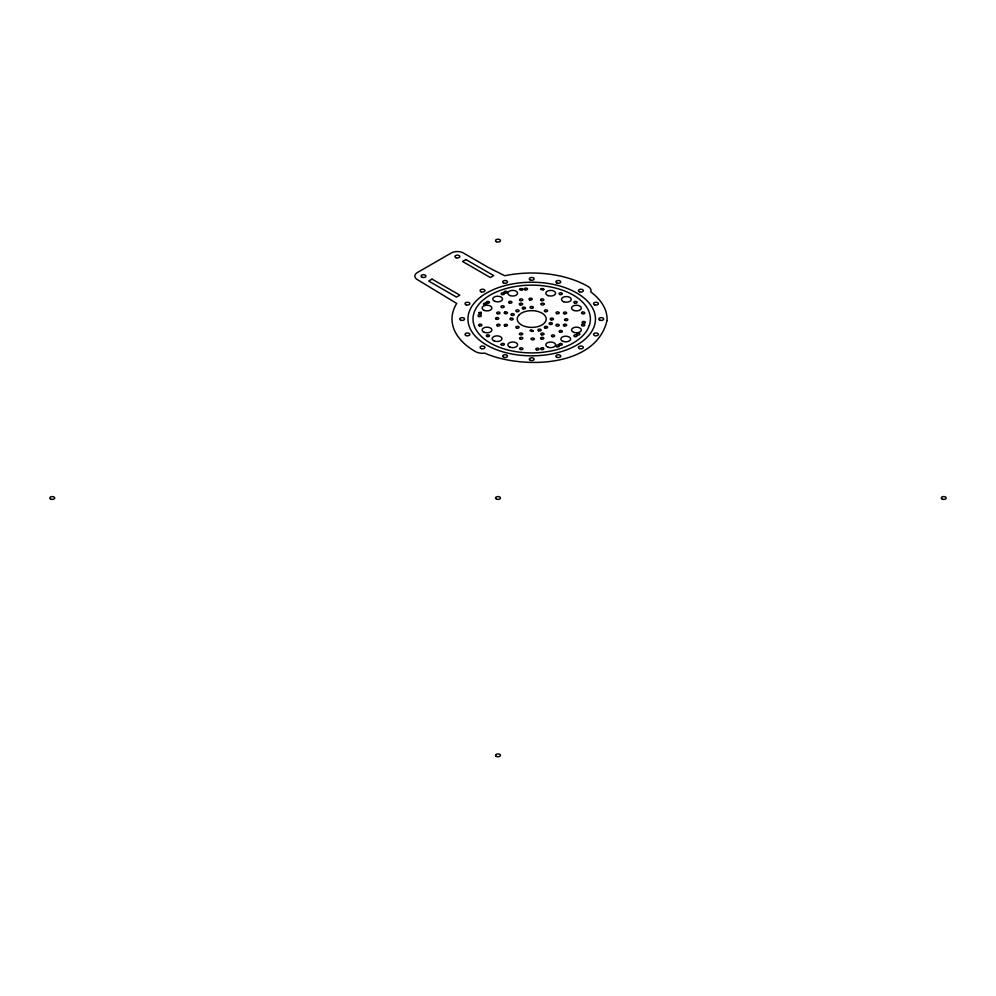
<?xml version="1.0" encoding="UTF-8"?>
<svg xmlns="http://www.w3.org/2000/svg" width="996" height="996" viewBox="0 0 996 996"><rect width="100%" height="100%" fill="white"/><g stroke="black" fill="none" stroke-linecap="round" stroke-linejoin="round"><path stroke-width="1.49" d="M533.321 330.734L531.017 329.813A1.619 0.934 0 0 0 530.519 330.012L530.283 330.199M540.591 289.326L542.907 290.172A1.619 0.934 0 0 0 543.467 289.923L543.828 289.226M540.604 289.214L542.21 288.392L543.828 289.214M533.308 330.834L533.134 331.108A1.619 0.934 0 0 1 532.399 331.506L530.121 330.834M478.777 312.582L479.151 313.653L480.956 313.815A1.619 0.934 0 0 0 481.305 313.678L481.292 312.234L478.827 312.532M501.162 344.442L501.137 344.342A1.619 0.934 0 0 0 502.806 345.251A1.619 0.934 0 0 0 504.337 344.529L504.374 344.442A1.619 0.934 0 0 0 502.781 343.383A1.619 0.934 0 0 0 501.137 344.33L501.175 344.516M522.601 333.872L522.601 333.996A1.619 0.934 0 0 1 520.149 334.781A1.619 0.934 0 0 1 520.186 333.162A1.619 0.934 0 0 1 522.601 333.996M544.065 304.041L544.065 304.104A1.619 0.934 0 0 1 541.6 304.888A1.619 0.934 0 0 1 541.65 303.257A1.619 0.934 0 0 1 544.065 304.104M607.012 320.575C595.745 368.134 521.145 369.143 484.741 353.144A10.147 5.852 0 0 1 474.918 351.302L471.93 349.459A79.705 46.015 0 0 1 456.716 303.444L416.627 279.191A8.69 5.017 0 0 1 417.349 272.568L451.636 252.785A8.69 5.017 0 0 1 462.281 252.399L488.538 267.563L504.711 275.73A79.705 46.015 0 0 1 584.415 284.507L587.603 286.238A10.147 5.852 0 0 1 590.79 291.915C599.791 298.588 607.821 308.772 607.012 320.575M522.788 289.525L522.452 289.923A1.619 0.934 0 0 1 521.605 290.234L519.837 289.836A1.619 0.934 0 0 1 520.086 288.641L522.39 288.691A1.619 0.934 0 0 1 522.8 289.5M589.358 325.381L587.528 329.502A58.689 33.889 0 0 1 583.133 335.353L581.266 337.183A58.689 33.889 0 0 1 563.151 347.641L559.989 348.725A58.689 33.889 0 0 1 549.842 351.252L542.708 352.31A58.689 33.889 0 0 1 473.747 313.728A58.689 33.889 0 0 1 559.989 289.338L563.151 290.421A58.689 33.889 0 0 1 581.266 300.867L583.133 302.709A58.689 33.889 0 0 1 589.358 325.381M519.24 314.773L518.792 315.234A14.492 8.366 0 0 0 520.833 324.559L522.128 325.306A14.492 8.366 0 0 0 533.981 327.298L535.748 327.062A14.492 8.366 0 0 0 541.289 325.306L542.583 324.559A14.492 8.366 0 0 0 536.62 311.163L533.981 310.764A14.492 8.366 0 0 0 526.797 311.163L524.332 311.823A14.492 8.366 0 0 0 519.24 314.773M522.576 349.235L522.315 349.409A1.619 0.934 0 0 1 521.008 349.658L520.609 349.596A1.619 0.934 0 0 1 519.738 348.326A1.619 0.934 0 0 1 521.979 347.903A1.619 0.934 0 0 1 522.576 349.235M481.329 296.472L478.976 298.339A63.756 36.815 0 0 0 481.329 341.591L481.354 341.616A63.532 36.678 0 0 0 492.597 348.102L492.634 348.114A63.756 36.815 0 0 0 570.783 348.114L570.82 348.102A63.532 36.678 0 0 0 582.062 341.616L582.087 341.591A63.756 36.815 0 0 0 582.087 296.472A63.532 36.678 0 0 0 570.82 289.961A63.756 36.815 0 0 0 492.634 289.936A63.532 36.678 0 0 0 481.354 296.447L481.354 296.447M432.04 279.117L428.691 281.046L456.479 297.094L459.828 295.152L432.04 279.117M465.916 259.558L462.567 261.487L490.356 277.535L493.705 275.593L465.916 259.558M504.735 312.146L504.661 312.184A1.619 0.934 0 0 0 504.325 313.192A1.619 0.934 0 0 0 505.794 313.777L505.893 313.777A1.619 0.934 0 0 0 506.914 313.528L506.989 313.491A1.619 0.934 0 0 0 507.325 312.483A1.619 0.934 0 0 0 505.844 311.897A1.619 0.934 0 0 0 504.735 312.146M556.503 324.522L556.44 324.572A1.619 0.934 0 0 0 556.092 325.58A1.619 0.934 0 0 0 557.573 326.165L557.673 326.153A1.619 0.934 0 0 0 558.681 325.916L558.756 325.879A1.619 0.934 0 0 0 559.105 324.87A1.619 0.934 0 0 0 557.623 324.285L557.523 324.285A1.619 0.934 0 0 0 556.515 324.534M510.537 318.309L510.462 318.346A1.619 0.934 0 0 0 510.151 319.479L510.973 319.903A1.619 0.934 0 0 0 512.89 319.579A1.619 0.934 0 0 0 512.816 318.434L512.168 318.16A1.619 0.934 0 0 0 510.786 318.21L510.612 318.272M582.112 312.246L582.038 312.283A1.619 0.934 0 0 0 581.726 313.416L582.56 313.84A1.619 0.934 0 0 0 584.528 313.466A1.619 0.934 0 0 0 584.266 312.283L583.743 312.097A1.619 0.934 0 0 0 582.374 312.146L582.199 312.209M532.113 306.494L532.013 306.482A1.619 0.934 0 0 0 530.37 306.88A1.619 0.934 0 0 0 530.345 307.901L531.403 308.324A1.619 0.934 0 0 0 533.109 307.876A1.619 0.934 0 0 0 532.96 306.805L532.113 306.494M551.348 319.915L550.477 319.529A1.619 0.934 0 0 1 550.626 318.409A1.619 0.934 0 0 1 552.444 318.16L553.091 318.434A1.619 0.934 0 0 1 553.191 319.554A1.619 0.934 0 0 1 551.348 319.915M583.93 324.273L583.843 324.248A1.619 0.934 0 0 0 581.527 325.057A1.619 0.934 0 0 0 583.718 325.966A1.619 0.934 0 0 0 584.328 324.447L583.93 324.273M543.393 348.09L543.318 348.04A1.619 0.934 0 0 0 540.778 348.301A1.619 0.934 0 0 0 541.886 349.646A1.619 0.934 0 0 0 543.841 348.675L543.467 348.127M50.522 499.008A2.465 1.419 0 0 0 54.643 498.374A2.465 1.419 0 0 0 51.63 496.631A2.465 1.419 0 0 0 50.522 499.008M496.257 241.667A2.465 1.419 0 0 0 500.378 241.02A2.465 1.419 0 0 0 497.365 239.277A2.465 1.419 0 0 0 496.257 241.667M942.502 499.233A2.465 1.419 0 0 0 946.2 498A2.465 1.419 0 0 0 942.502 496.767A2.465 1.419 0 0 0 942.502 499.233M496.257 756.35A2.465 1.419 0 0 0 500.378 755.715A2.465 1.419 0 0 0 497.365 753.972A2.465 1.419 0 0 0 496.257 756.35M496.767 499.233A2.465 1.419 0 0 0 500.465 498A2.465 1.419 0 0 0 496.767 496.767A2.465 1.419 0 0 0 496.767 499.233M520.31 300.568A1.619 0.934 0 0 0 522.825 299.846A1.619 0.934 0 0 0 520.485 298.949A1.619 0.934 0 0 0 520.31 300.568M541.314 300.568A1.619 0.934 0 0 0 543.841 299.846A1.619 0.934 0 0 0 541.488 298.949A1.619 0.934 0 0 0 541.314 300.568M564.147 325.879A1.619 0.934 0 0 0 566.662 325.157A1.619 0.934 0 0 0 564.309 324.26A1.619 0.934 0 0 0 564.147 325.879M564.147 313.74A1.619 0.934 0 0 0 566.662 313.018A1.619 0.934 0 0 0 564.309 312.122A1.619 0.934 0 0 0 564.147 313.74M520.31 339.051A1.619 0.934 0 0 0 522.825 338.329A1.619 0.934 0 0 0 520.485 337.432A1.619 0.934 0 0 0 520.31 339.051M541.314 339.051A1.619 0.934 0 0 0 543.841 338.329A1.619 0.934 0 0 0 541.488 337.432A1.619 0.934 0 0 0 541.314 339.051M497.49 325.879A1.619 0.934 0 0 0 500.004 325.157A1.619 0.934 0 0 0 497.651 324.26A1.619 0.934 0 0 0 497.49 325.879M497.49 313.74A1.619 0.934 0 0 0 500.004 313.018A1.619 0.934 0 0 0 497.651 312.122A1.619 0.934 0 0 0 497.49 313.74M545.086 311.599A1.619 0.934 0 0 0 547.576 310.839A1.619 0.934 0 0 0 545.186 309.98A1.619 0.934 0 0 0 545.086 311.599M559.802 345.114A1.619 0.934 0 0 0 562.279 344.355A1.619 0.934 0 0 0 559.889 343.495A1.619 0.934 0 0 0 559.802 345.114M574.655 336.536A1.619 0.934 0 0 0 577.132 335.776A1.619 0.934 0 0 0 574.754 334.917A1.619 0.934 0 0 0 574.655 336.536M545.086 328.045A1.619 0.934 0 0 0 547.576 327.286A1.619 0.934 0 0 0 545.186 326.427A1.619 0.934 0 0 0 545.086 328.045M536.558 349.857A1.619 0.934 0 0 0 539.06 349.123A1.619 0.934 0 0 0 536.707 348.239A1.619 0.934 0 0 0 536.558 349.857M552.17 336.623A1.619 0.934 0 0 0 554.672 335.876A1.619 0.934 0 0 0 552.307 335.005A1.619 0.934 0 0 0 552.17 336.623M556.851 346.72A1.619 0.934 0 0 0 559.354 345.986A1.619 0.934 0 0 0 557.001 345.102A1.619 0.934 0 0 0 556.851 346.72M549.917 324.36A1.619 0.934 0 0 0 552.369 323.563A1.619 0.934 0 0 0 549.954 322.729A1.619 0.934 0 0 0 549.917 324.36M504.735 292.936A1.619 0.934 0 0 0 507.25 292.202A1.619 0.934 0 0 0 504.885 291.318A1.619 0.934 0 0 0 504.735 292.936M538.612 330.834A1.619 0.934 0 0 0 541.114 330.099A1.619 0.934 0 0 0 538.749 329.215A1.619 0.934 0 0 0 538.612 330.834M531.329 338.528A1.606 0.934 0 0 0 531.217 339.275A1.631 0.934 0 0 0 533.644 339.76A1.631 0.934 0 0 0 533.856 338.279A1.631 0.934 0 0 0 531.316 338.528M487.044 303.108A1.619 0.934 0 0 0 489.522 302.348A1.619 0.934 0 0 0 487.144 301.489A1.619 0.934 0 0 0 487.044 303.108M511.795 315.346A1.619 0.934 0 0 0 514.247 314.549A1.619 0.934 0 0 0 511.832 313.715A1.619 0.934 0 0 0 511.795 315.346M496.332 319.23A1.619 0.934 0 0 0 498.784 318.434A1.619 0.934 0 0 0 496.369 317.612A1.619 0.934 0 0 0 496.332 319.23M478.839 316.529A1.619 0.934 0 0 0 481.292 315.732A1.619 0.934 0 0 0 478.877 314.898A1.619 0.934 0 0 0 478.839 316.529M501.772 307.515A1.619 0.934 0 0 0 504.225 306.718A1.619 0.934 0 0 0 501.81 305.884A1.619 0.934 0 0 0 501.772 307.515M484.28 304.813A1.619 0.934 0 0 0 486.72 304.017A1.619 0.934 0 0 0 484.305 303.182A1.619 0.934 0 0 0 484.28 304.813M523 308.822A1.619 0.934 0 0 0 525.502 308.088A1.619 0.934 0 0 0 523.137 307.204A1.619 0.934 0 0 0 523 308.822M529.735 299.896A1.619 0.934 0 0 0 532.238 299.161A1.619 0.934 0 0 0 529.872 298.277A1.619 0.934 0 0 0 529.735 299.896M525.041 289.799A1.619 0.934 0 0 0 527.544 289.052A1.619 0.934 0 0 0 525.191 288.18A1.619 0.934 0 0 0 525.041 289.799M509.442 303.033A1.619 0.934 0 0 0 511.944 302.298A1.619 0.934 0 0 0 509.579 301.415A1.619 0.934 0 0 0 509.442 303.033M504.935 326.003A1.619 0.934 0 0 0 507.437 325.269A1.619 0.934 0 0 0 505.072 324.385A1.619 0.934 0 0 0 504.935 326.003M541.55 334.768A1.631 0.946 0 0 0 544.053 334.021A1.631 0.946 0 0 0 541.687 333.137A1.631 0.946 0 0 0 541.55 334.768M516.613 311.599A1.619 0.934 0 0 0 519.09 310.839A1.619 0.934 0 0 0 516.7 309.98A1.619 0.934 0 0 0 516.613 311.599M487.044 336.536A1.619 0.934 0 0 0 489.522 335.776A1.619 0.934 0 0 0 487.144 334.917A1.619 0.934 0 0 0 487.044 336.536M516.613 328.045A1.619 0.934 0 0 0 519.09 327.286A1.619 0.934 0 0 0 516.7 326.427A1.619 0.934 0 0 0 516.613 328.045M556.727 313.628A1.619 0.934 0 0 0 559.217 312.881A1.619 0.934 0 0 0 556.864 312.009A1.619 0.934 0 0 0 556.727 313.628M520.099 304.876A1.631 0.934 0 0 0 522.614 304.129A1.631 0.934 0 0 0 520.236 303.245A1.631 0.934 0 0 0 520.099 304.876M565.379 320.463A1.619 0.934 0 0 0 567.832 319.679A1.619 0.934 0 0 0 565.417 318.845A1.619 0.934 0 0 0 565.379 320.463M582.872 323.177A1.619 0.934 0 0 0 585.324 322.38A1.619 0.934 0 0 0 582.909 321.546A1.619 0.934 0 0 0 582.872 323.177M559.939 332.191A1.619 0.934 0 0 0 562.391 331.394A1.619 0.934 0 0 0 559.976 330.56A1.619 0.934 0 0 0 559.939 332.191M577.443 334.893A1.619 0.934 0 0 0 579.884 334.096A1.619 0.934 0 0 0 577.468 333.274A1.619 0.934 0 0 0 577.443 334.893M559.802 294.53A1.619 0.934 0 0 0 562.279 293.77A1.619 0.934 0 0 0 559.889 292.911A1.619 0.934 0 0 0 559.802 294.53M563.138 341.416A4.893 2.826 0 0 0 570.646 339.15A4.893 2.826 0 0 0 563.475 336.524A4.893 2.826 0 0 0 563.138 341.416M494.439 341.08A4.893 2.826 0 0 0 501.959 338.802A4.893 2.826 0 0 0 494.788 336.187A4.893 2.826 0 0 0 494.439 341.08M573.808 310.466A4.893 2.826 0 0 0 581.315 308.175A4.893 2.826 0 0 0 574.144 305.573A4.893 2.826 0 0 0 573.808 310.466M548.074 347.243A4.893 2.826 0 0 0 555.581 344.952A4.893 2.826 0 0 0 548.41 342.338A4.893 2.826 0 0 0 548.074 347.243M573.87 332.403A4.893 2.826 0 0 0 581.315 330.05A4.893 2.826 0 0 0 574.082 327.51A4.893 2.826 0 0 0 573.87 332.403M510.176 347.255A4.893 2.826 0 0 0 517.621 344.915A4.893 2.826 0 0 0 510.388 342.363A4.893 2.826 0 0 0 510.176 347.255M484.442 310.478A4.893 2.826 0 0 0 491.887 308.138A4.893 2.826 0 0 0 484.654 305.585A4.893 2.826 0 0 0 484.442 310.478M563.736 301.763A4.893 2.826 0 0 0 571.256 299.485A4.893 2.826 0 0 0 564.085 296.87A4.893 2.826 0 0 0 563.736 301.763M495.049 301.415A4.893 2.826 0 0 0 502.557 299.136A4.893 2.826 0 0 0 495.386 296.522A4.893 2.826 0 0 0 495.049 301.415M548.136 295.625A4.893 2.826 0 0 0 555.581 293.285A4.893 2.826 0 0 0 548.348 290.732A4.893 2.826 0 0 0 548.136 295.625M484.38 332.378A4.893 2.826 0 0 0 491.887 330.099A4.893 2.826 0 0 0 484.716 327.485A4.893 2.826 0 0 0 484.38 332.378M510.114 295.6A4.893 2.826 0 0 0 517.621 293.322A4.893 2.826 0 0 0 510.45 290.708A4.893 2.826 0 0 0 510.114 295.6M479.375 325.879A1.619 0.934 0 0 0 481.89 325.157A1.619 0.934 0 0 0 479.537 324.26A1.619 0.934 0 0 0 479.375 325.879M501.872 294.517A1.619 0.934 0 0 0 504.387 293.795A1.619 0.934 0 0 0 502.034 292.899A1.619 0.934 0 0 0 501.872 294.517M574.617 303.095A1.619 0.934 0 0 0 577.132 302.373A1.619 0.934 0 0 0 574.792 301.477A1.619 0.934 0 0 0 574.617 303.095M481.242 291.828A2.44 1.407 0 0 0 484.952 290.67A2.44 1.407 0 0 0 481.379 289.388A2.44 1.407 0 0 0 481.242 291.828M466.165 304.851A2.44 1.407 0 0 0 469.875 303.705A2.44 1.407 0 0 0 466.29 302.423A2.44 1.407 0 0 0 466.165 304.851M460.874 320.226A2.44 1.407 0 0 0 464.584 319.069A2.44 1.407 0 0 0 460.999 317.786A2.44 1.407 0 0 0 460.874 320.226M466.165 335.59A2.44 1.407 0 0 0 469.875 334.444A2.44 1.407 0 0 0 466.29 333.162A2.44 1.407 0 0 0 466.165 335.59M481.242 348.625A2.44 1.407 0 0 0 484.952 347.467A2.44 1.407 0 0 0 481.379 346.185A2.44 1.407 0 0 0 481.242 348.625M503.802 357.327A2.44 1.407 0 0 0 507.524 356.17A2.44 1.407 0 0 0 503.939 354.887A2.44 1.407 0 0 0 503.802 357.327M530.432 360.378A2.44 1.407 0 0 0 534.142 359.232A2.44 1.407 0 0 0 530.557 357.95A2.44 1.407 0 0 0 530.432 360.378M557.05 357.327A2.44 1.407 0 0 0 560.76 356.17A2.44 1.407 0 0 0 557.175 354.887A2.44 1.407 0 0 0 557.05 357.327M579.61 348.625A2.44 1.407 0 0 0 583.332 347.467A2.44 1.407 0 0 0 579.747 346.185A2.44 1.407 0 0 0 579.61 348.625M594.687 335.59A2.44 1.407 0 0 0 598.409 334.444A2.44 1.407 0 0 0 594.824 333.162A2.44 1.407 0 0 0 594.687 335.59M599.978 320.226A2.44 1.407 0 0 0 603.701 319.069A2.44 1.407 0 0 0 600.115 317.786A2.44 1.407 0 0 0 599.978 320.226M594.687 304.851A2.44 1.407 0 0 0 598.409 303.705A2.44 1.407 0 0 0 594.824 302.423A2.44 1.407 0 0 0 594.687 304.851M579.61 291.828A2.44 1.407 0 0 0 583.332 290.67A2.44 1.407 0 0 0 579.747 289.388A2.44 1.407 0 0 0 579.61 291.828M557.05 283.125A2.44 1.407 0 0 0 560.76 281.968A2.44 1.407 0 0 0 557.175 280.685A2.44 1.407 0 0 0 557.05 283.125M530.432 280.063A2.44 1.407 0 0 0 534.142 278.917A2.44 1.407 0 0 0 530.557 277.635A2.44 1.407 0 0 0 530.432 280.063M503.802 283.125A2.44 1.407 0 0 0 507.524 281.968A2.44 1.407 0 0 0 503.939 280.685A2.44 1.407 0 0 0 503.802 283.125M456.106 257.752A2.44 1.407 0 0 0 459.828 256.595A2.44 1.407 0 0 0 456.243 255.312A2.44 1.407 0 0 0 456.106 257.752M422.217 277.311A2.44 1.407 0 0 0 425.927 276.166A2.44 1.407 0 0 0 422.354 274.884A2.44 1.407 0 0 0 422.217 277.311"/></g></svg>
